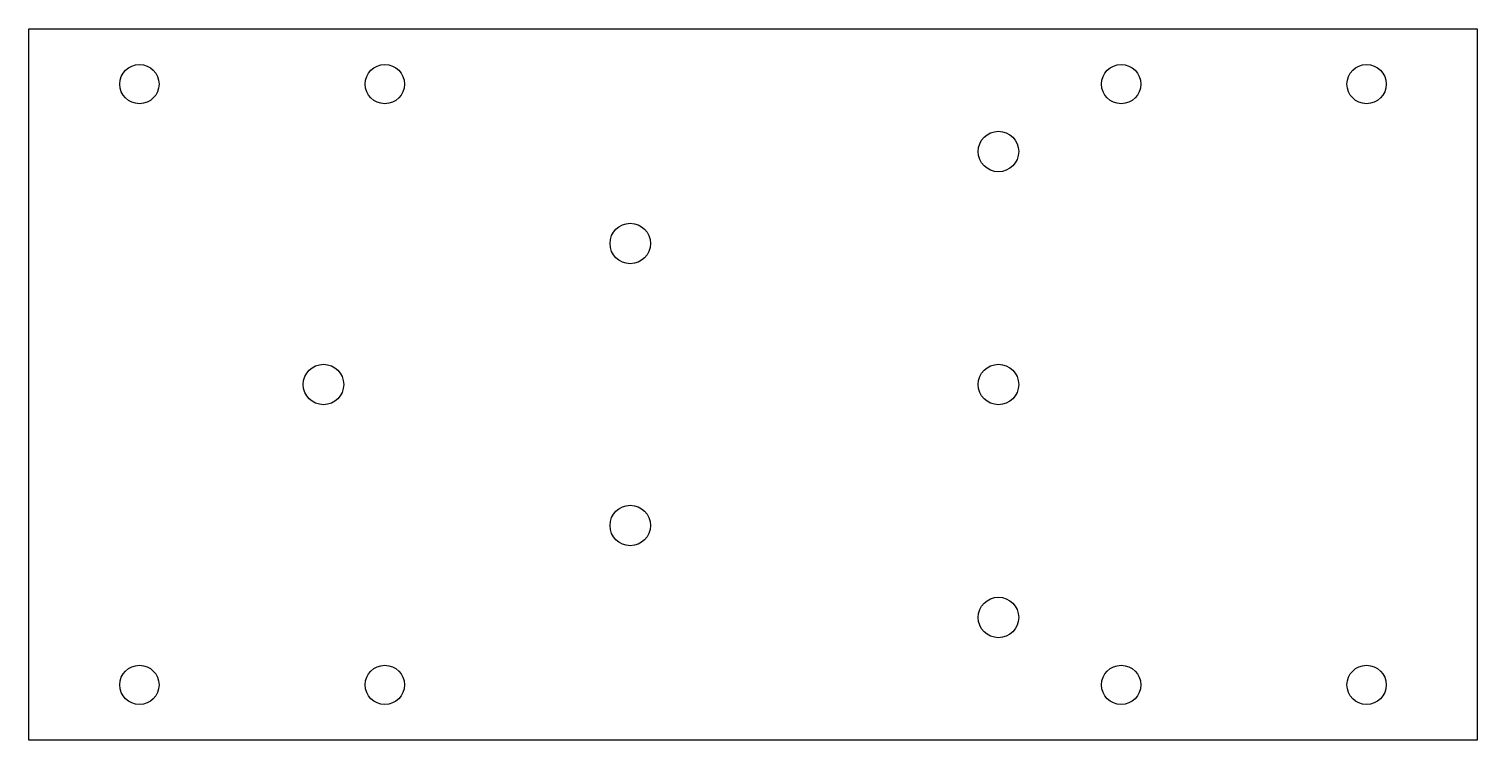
# Model space of a CAD drawing. Header units: millimetres. Extents: x -99 to 19, y -54 to 4.
import ezdxf

# ---------------------------------------------------------------- set-up
doc = ezdxf.new("R2010")
doc.units = ezdxf.units.MM

msp = doc.modelspace()

# ---------------------------------------------------------------- linework, layer by layer
at = {"color": 7, "linetype": 'Continuous', "lineweight": 25}
for p, q in [((-99, -53.5), (-99, 4.5)), ((-99, 4.5), (19, 4.5)), ((19, 4.5), (19, -53.5)), ((19, -53.5), (-99, -53.5))]:
    msp.add_line(p, q, dxfattribs=at)
for centre, radius in [((-90, 0), 1.6), ((-70, 0), 1.6), ((-10, 0), 1.6), ((10, 0), 1.6), ((-20, -5.5), 1.65), ((-50, -13), 1.65), ((-75, -24.5), 1.65), ((-20, -24.5), 1.65), ((-50, -36), 1.65), ((-20, -43.5), 1.65), ((-90, -49), 1.6), ((-70, -49), 1.6), ((-10, -49), 1.6), ((10, -49), 1.6)]:
    msp.add_circle(centre, radius, dxfattribs=at)

doc.saveas('drawing.dxf')
